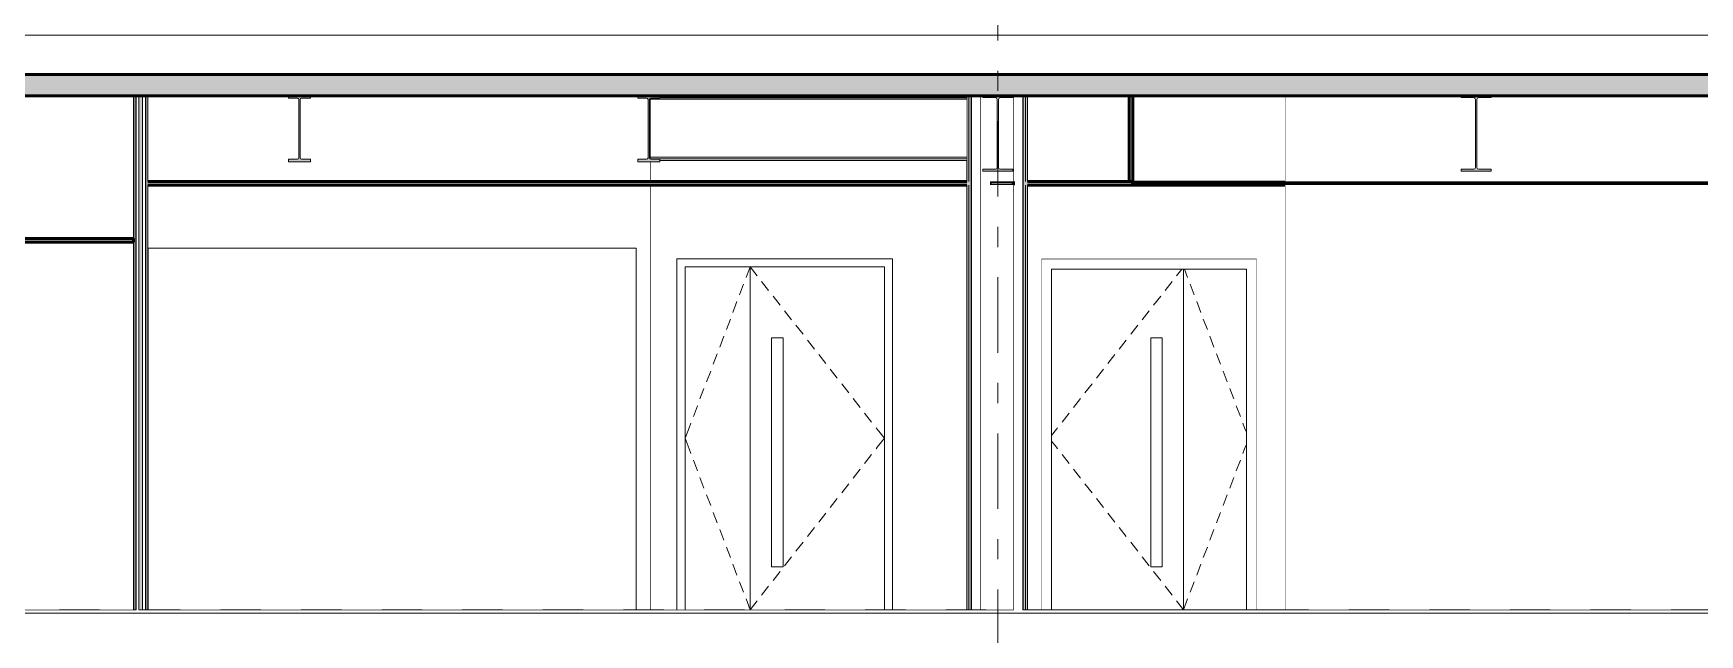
# Model space of a CAD drawing. Header units: millimetres. Extents: x -46169 to 228156, y -86316 to 18123.
# Drawn here: x 117908 to 129579, y -73186 to -68973 of the extents above; entities that cross this region are included whole.
import ezdxf
from ezdxf.enums import TextEntityAlignment as Align

# ---------------------------------------------------------------- set-up
doc = ezdxf.new("R2010")
doc.units = ezdxf.units.MM
doc.header["$MEASUREMENT"] = 0
for name, pattern in [('Dashed', [2822.222233, 1411.111116, -1411.111116]), ('Double Dashed', [1093.611073, 529.166651, -211.666656, 141.111112, -211.666656]), ('Wipeout_Contour', [1000, 0, -1000])]:
    doc.linetypes.add(name, pattern=pattern)
for name, color, linetype, lineweight, true_color in [('0_Pen_No__105', 7, 'Continuous', 15, 0xa6a6a6), ('A-230-M_FLOOR.IFC Import_Pen_No__109', 7, 'Continuous', 15, 0xa6a6a6), ('A-230-M_FLOOR.IFC Import_Pen_No__29', 7, 'Continuous', 50, 0x2a2a2a), ('A-25-M_Wall_Int_Pen_No__107', 7, 'Continuous', 15, 0xa6a6a6), ('New_A-15-MG_Structural_Grid_Phase_2_Pen_No__222', 7, 'Continuous', 13, 0x65af33), ('New_A-20-M_Ceiling_Pen_No__107', 7, 'Continuous', 15, 0xa6a6a6), ('New_A-20-M_Ceiling_Pen_No__29', 7, 'Continuous', 50, 0x2a2a2a), ('New_A-25-M_Wall_Int_Pen_No__107', 7, 'Continuous', 15, 0xa6a6a6), ('New_A-25-M_Wall_Int_Pen_No__27', 7, 'Continuous', 50, 0x2a2a2a), ('New_ArchiCAD Doors_Pen_No__63', 7, 'Continuous', 20, 0x606060)]:
    doc.layers.add(name, color=color, linetype=linetype, lineweight=lineweight, true_color=true_color)
for name, color, linetype in [('A-230-M_FLOOR.IFC Import', 7, 'Continuous'), ('A-25-M_Wall_Int', 7, 'Continuous'), ('New_A-15-MG_Structural_Grid_Phase_2', 7, 'Continuous'), ('New_A-20-M_Ceiling', 7, 'Continuous'), ('New_A-20-M_Floor_Slab', 7, 'Continuous'), ('New_A-25-M_Wall_Int', 7, 'Continuous'), ('New_ArchiCAD Doors', 7, 'Continuous'), ('S-280-M_COLUMN.IFC Import', 7, 'Continuous'), ('S-280-M_STRUCT_FRAME.IFC Import', 7, 'Continuous')]:
    doc.layers.add(name, color=color, linetype=linetype)
for name, color, linetype, lineweight in [('A-25-M_Wall_Int_Pen_No__1', 7, 'Continuous', 13), ('New_A-20-M_Ceiling_Pen_No__89', 8, 'Continuous', 20), ('New_A-20-M_Floor_Slab_Pen_No__4', 7, 'Continuous', 20), ('New_A-25-M_Wall_Int_Pen_No__1', 7, 'Continuous', 13), ('New_A-25-M_Wall_Int_Pen_No__87', 8, 'Continuous', 20), ('New_ArchiCAD Doors_Pen_No__87', 8, 'Continuous', 20), ('S-280-M_STRUCT_FRAME.IFC Import_Pen_No__1', 7, 'Continuous', 13), ('S-280-M_STRUCT_FRAME.IFC Import_Pen_No__160', 5, 'Continuous', 200), ('S-280-M_STRUCT_FRAME.IFC Import_Pen_No__90', 8, 'Continuous', 20)]:
    doc.layers.add(name, color=color, linetype=linetype, lineweight=lineweight)
doc.styles.add('GENERATED_STYLE_1', font='')
doc.styles.get('GENERATED_STYLE_1').set_extended_font_data('Swis721 BT')
pattern_1 = [(0, (104446.8, -81110.96), (0, 779.423), [48.75, -401.25]), (0, (104671.8, -80721.25), (0, 779.423), [48.75, -401.25]), (60, (104446.8, -81110.96), (-675, 389.711), [48.75, -401.25]), (60, (104896.8, -81110.96), (-675, 389.711), [48.75, -401.25]), (120, (104495.5, -81110.96), (675, 389.711), [48.75, -401.25]), (120, (104945.5, -81110.96), (675, 389.711), [48.75, -401.25]), (0, (104446.78, -81035.96), (0, 150), [0, -150, 0, -225]), (45, (104521.78, -81035.96), (-106.066, 106.066), [0, -112.5, 0, -187.5])]

# ---------------------------------------------------------------- blocks, each defined once
blk = doc.blocks.new('Section Elem_8_1', base_point=(104447, -81111))
at = {"color": 254, "linetype": 'Wipeout_Contour', "lineweight": 0, "ltscale": 576677.44201}
blk.add_wipeout([(125040, -73011), (125040, -70626), (124967, -70626), (124967, -73011)], dxfattribs=at).dxf.layer = 'New_ArchiCAD Doors'
at = {"color": 254, "linetype": 'Wipeout_Contour', "lineweight": 0, "ltscale": 581668.430512}
blk.add_wipeout([(126477, -70626), (126404, -70626), (126404, -73011), (126477, -73011)], dxfattribs=at).dxf.layer = 'New_ArchiCAD Doors'
at = {"color": 254, "linetype": 'Wipeout_Contour', "lineweight": 0, "ltscale": 579921.68202}
blk.add_wipeout([(125964, -72711), (125964, -71106), (125814, -71106), (125814, -72711)], dxfattribs=at).dxf.layer = 'New_ArchiCAD Doors'
at = {"color": 254, "linetype": 'Wipeout_Contour', "lineweight": 0, "ltscale": 865139.497477}
blk.add_wipeout([(124967, -70553), (124967, -70626), (125040, -70626), (126404, -70626), (126477, -70626), (126477, -70553)], dxfattribs=at).dxf.layer = 'New_ArchiCAD Doors'
at = {"color": 254, "linetype": 'Wipeout_Contour', "lineweight": 0, "ltscale": 578179.342223}
blk.add_wipeout([(125734, -71106), (125040, -71106), (125040, -72711), (125734, -72711)], dxfattribs=at).dxf.layer = 'New_ArchiCAD Doors'
at = {"layer": 'New_ArchiCAD Doors_Pen_No__63', "linetype": 'Continuous'}
for p, q in [((126477, -70553), (124967, -70553)), ((124967, -70553), (124967, -70626)), ((126477, -70626), (126477, -70553)), ((124967, -70626), (124967, -73011)), ((126477, -73011), (126477, -70626)), ((125483, -71224), (125434, -71287)), ((125403, -71326), (125354, -71389)), ((125243, -71531), (125193, -71594)), ((125323, -71429), (125273, -71492)), ((125162, -71634), (125113, -71697)), ((125073, -71747), (125040, -71790)), ((125082, -71736), (125073, -71747)), ((125073, -71873), (125040, -71831)), ((125082, -71885), (125073, -71873)), ((125162, -71987), (125113, -71924)), ((125243, -72090), (125193, -72027)), ((125323, -72192), (125273, -72129)), ((125403, -72294), (125354, -72231)), ((125483, -72397), (125434, -72334)), ((125563, -72499), (125514, -72436)), ((125643, -72602), (125594, -72539))]:
    blk.add_line(p, q, dxfattribs=at)
at = {"color": 254, "linetype": 'Wipeout_Contour', "lineweight": 0, "ltscale": 865475.395384}
blk.add_wipeout([(125040, -70626), (125040, -71106), (125734, -71106), (125814, -71106), (125964, -71106), (125964, -70626)], dxfattribs=at).dxf.layer = 'New_ArchiCAD Doors'
at = {"color": 254, "linetype": 'Wipeout_Contour', "lineweight": 0, "ltscale": 871032.550071}
blk.add_wipeout([(125734, -72711), (125040, -72711), (125040, -73011), (125964, -73011), (125964, -72711), (125814, -72711)], dxfattribs=at).dxf.layer = 'New_ArchiCAD Doors'
at = {"layer": 'New_ArchiCAD Doors_Pen_No__63', "linetype": 'Continuous'}
for p, q in [((125040, -73011), (125040, -70626)), ((125884, -70712), (125834, -70775)), ((125804, -70815), (125754, -70878)), ((125723, -70917), (125674, -70980)), ((125643, -71019), (125594, -71082)), ((125563, -71122), (125514, -71185)), ((125884, -72909), (125834, -72846))]:
    blk.add_line(p, q, dxfattribs=at)
at = {"color": 254, "linetype": 'Wipeout_Contour', "lineweight": 0, "ltscale": 580776.688205}
blk.add_wipeout([(125964, -70626), (125964, -73011), (126404, -73011), (126404, -70626)], dxfattribs=at).dxf.layer = 'New_ArchiCAD Doors'
at = {"color": 254, "linetype": 'Wipeout_Contour', "lineweight": 0, "ltscale": 579522.284526}
blk.add_wipeout([(125734, -72711), (125814, -72711), (125814, -71106), (125734, -71106)], dxfattribs=at).dxf.layer = 'New_ArchiCAD Doors'
at = {"layer": 'New_ArchiCAD Doors_Pen_No__63', "linetype": 'Continuous'}
for p, q in [((125040, -70626), (126404, -70626)), ((125951, -70626), (125915, -70673)), ((125964, -73011), (125964, -70626)), ((125970, -70626), (125992, -70685)), ((126404, -70626), (126404, -73011)), ((126010, -70731), (126038, -70806)), ((126056, -70853), (126085, -70928)), ((126102, -70975), (126131, -71049)), ((125734, -72711), (125734, -71106)), ((125734, -71106), (125814, -71106)), ((125814, -71106), (125814, -72711)), ((126149, -71096), (126177, -71171)), ((126195, -71218), (126223, -71292)), ((126241, -71339), (126269, -71414)), ((126287, -71461), (126315, -71535)), ((126333, -71582), (126362, -71657)), ((126379, -71704), (126391, -71736)), ((126391, -71736), (126404, -71768)), ((126379, -71917), (126391, -71885)), ((126391, -71885), (126404, -71853)), ((126333, -72039), (126362, -71964)), ((126287, -72160), (126315, -72085)), ((126241, -72282), (126269, -72207)), ((126195, -72403), (126223, -72329)), ((126149, -72525), (126177, -72450)), ((126102, -72646), (126131, -72572)), ((125723, -72704), (125674, -72641)), ((126056, -72768), (126085, -72693)), ((125814, -72711), (125734, -72711)), ((125804, -72806), (125754, -72743)), ((126010, -72889), (126038, -72815)), ((125964, -73011), (125992, -72936)), ((125964, -73011), (125915, -72948))]:
    blk.add_line(p, q, dxfattribs=at)
blk = doc.blocks.new('Section Elem_9_1', base_point=(104447, -81111))
at = {"color": 254, "linetype": 'Wipeout_Contour', "lineweight": 0, "ltscale": 573293.636453}
blk.add_wipeout([(124871, -69411), (124871, -70011), (125584, -70011), (125584, -69411)], dxfattribs=at).dxf.layer = 'New_A-25-M_Wall_Int'
at = {"color": 254, "linetype": 'Wipeout_Contour', "lineweight": 0, "ltscale": 1157880.488901145}
blk.add_wipeout([(124871, -73011), (124967, -73011), (124967, -70553), (126477, -70553), (126477, -73011), (126677, -73011), (126677, -70036), (124871, -70036)], dxfattribs=at).dxf.layer = 'New_A-25-M_Wall_Int'
at = {"color": 254, "linetype": 'Wipeout_Contour', "lineweight": 0, "ltscale": 576496.575085}
blk.add_wipeout([(125609, -70011), (126677, -70011), (126677, -69411), (125609, -69411)], dxfattribs=at).dxf.layer = 'New_A-25-M_Wall_Int'
at = {"layer": 'New_A-25-M_Wall_Int_Pen_No__87', "linetype": 'Continuous'}
for p, q in [((126677, -70011), (126677, -69411)), ((126677, -73011), (126677, -70036))]:
    blk.add_line(p, q, dxfattribs=at)
blk = doc.blocks.new('Section Elem_12_1', base_point=(104447, -81111))
at = {"color": 254, "linetype": 'Wipeout_Contour', "lineweight": 0, "ltscale": 605158.732194}
blk.add_wipeout([(138339, -73036), (138339, -73011), (126600, -73011), (126600, -73036)], dxfattribs=at).dxf.layer = 'New_A-20-M_Floor_Slab'
at = {"color": 254, "linetype": 'Wipeout_Contour', "lineweight": 0, "ltscale": 605449.089}
blk.add_wipeout([(126600, -73311), (138339, -73311), (138339, -73036), (126600, -73036)], dxfattribs=at).dxf.layer = 'New_A-20-M_Floor_Slab'
at = {"color": 254, "linetype": 'Wipeout_Contour', "lineweight": 0, "ltscale": 555747.73873}
blk.add_wipeout([(109630, -73011), (109630, -73036), (126600, -73036), (126600, -73011)], dxfattribs=at).dxf.layer = 'New_A-20-M_Floor_Slab'
at = {"color": 254, "linetype": 'Wipeout_Contour', "lineweight": 0, "ltscale": 556064.372429}
blk.add_wipeout([(109630, -73036), (109630, -73311), (126600, -73311), (126600, -73036)], dxfattribs=at).dxf.layer = 'New_A-20-M_Floor_Slab'
at = {"layer": 'New_A-20-M_Floor_Slab_Pen_No__4', "linetype": 'Continuous'}
for p, q in [((118611, -73011), (109630, -73011)), ((118673, -73011), (118648, -73011)), ((124446, -73011), (118711, -73011)), ((124546, -73011), (124543, -73011)), ((124771, -73011), (124546, -73011)), ((124774, -73011), (124771, -73011))]:
    blk.add_line(p, q, dxfattribs=at)
at = {"layer": 'New_A-20-M_Floor_Slab_Pen_No__4', "linetype": 'Continuous', "flags": 128}
for points in [[(148461, -73036), (138339, -73036), (126600, -73036), (109630, -73036)], [(118629, -73011), (118626, -73011), (118611, -73011)], [(118711, -73011), (118696, -73011), (118693, -73011)], [(124479, -73011), (124476, -73011), (124461, -73011), (124446, -73011)], [(124871, -73011), (124856, -73011), (124841, -73011), (124838, -73011)], [(148461, -73011), (138339, -73011), (126600, -73011), (124871, -73011)]]:
    blk.add_lwpolyline(points, dxfattribs=at)
blk = doc.blocks.new('Section Elem_29_1', base_point=(104447, -81111))
at = {"color": 254, "linetype": 'Wipeout_Contour', "lineweight": 0, "ltscale": 1121166.716799861}
blk.add_wipeout([(122231, -70036), (118711, -70036), (118711, -73011), (118712, -73011), (118712, -70478), (122129, -70478), (122129, -73011), (122231, -73011)], dxfattribs=at).dxf.layer = 'New_A-25-M_Wall_Int'
at = {"color": 254, "linetype": 'Wipeout_Contour', "lineweight": 0, "ltscale": 5015563.207405056}
blk.add_wipeout([(118711, -69411), (118711, -70011), (122231, -70011), (122231, -69873), (122141, -69873), (122141, -69856), (122203, -69856), (122210, -69853), (122213, -69846), (122213, -69691), (122213, -69491), (122213, -69438), (122210, -69431), (122203, -69428), (122141, -69428), (122141, -69411), (119849, -69411), (119849, -69428), (119787, -69428), (119780, -69431), (119777, -69438), (119777, -69846), (119780, -69853), (119787, -69856), (119849, -69856), (119849, -69873), (119695, -69873), (119695, -69856), (119757, -69856), (119764, -69853), (119767, -69846), (119767, -69438), (119764, -69431), (119757, -69428), (119695, -69428), (119695, -69411)], dxfattribs=at).dxf.layer = 'New_A-25-M_Wall_Int'
at = {"layer": 'New_A-25-M_Wall_Int_Pen_No__87', "linetype": 'Continuous'}
blk.add_line((122231, -70036), (122231, -73011), dxfattribs=at)
at = {"color": 254, "linetype": 'Wipeout_Contour', "lineweight": 0, "ltscale": 844047.903553}
blk.add_wipeout([(122223, -69438), (122223, -69846), (122226, -69853), (122231, -69855), (122231, -69429), (122226, -69431)], dxfattribs=at).dxf.layer = 'New_A-25-M_Wall_Int'
at = {"layer": 'New_A-25-M_Wall_Int_Pen_No__87', "linetype": 'Continuous'}
for p, q in [((122231, -69429), (122231, -69855)), ((122231, -69873), (122231, -70011))]:
    blk.add_line(p, q, dxfattribs=at)
blk = doc.blocks.new('Section Elem_30_1', base_point=(104447, -81111))
at = {"color": 254, "linetype": 'Wipeout_Contour', "lineweight": 0, "ltscale": 1140595.754805724}
blk.add_wipeout([(124446, -70036), (122231, -70036), (122231, -73011), (122416, -73011), (122416, -70553), (123926, -70553), (123926, -73011), (124446, -73011)], dxfattribs=at).dxf.layer = 'New_A-25-M_Wall_Int'
at = {"color": 254, "linetype": 'Wipeout_Contour', "lineweight": 0, "ltscale": 560718.802614}
blk.add_wipeout([(118712, -70478), (118712, -73011), (122129, -73011), (122129, -70478)], dxfattribs=at).dxf.layer = 'New_A-25-M_Wall_Int'
at = {"color": 254, "linetype": 'Wipeout_Contour', "lineweight": 0, "ltscale": 848852.142003}
blk.add_wipeout([(122231, -70011), (124446, -70011), (124446, -69864), (122295, -69864), (122295, -69873), (122231, -69873)], dxfattribs=at).dxf.layer = 'New_A-25-M_Wall_Int'
blk = doc.blocks.new('Section Elem_45_1', base_point=(104447, -81111))
at = {"color": 254, "linetype": 'Wipeout_Contour', "lineweight": 0, "ltscale": 567824.059552}
blk.add_wipeout([(122473, -70626), (122416, -70626), (122416, -73011), (122473, -73011)], dxfattribs=at).dxf.layer = 'New_ArchiCAD Doors'
at = {"color": 254, "linetype": 'Wipeout_Contour', "lineweight": 0, "ltscale": 572844.83485}
blk.add_wipeout([(123869, -73011), (123926, -73011), (123926, -70626), (123869, -70626)], dxfattribs=at).dxf.layer = 'New_ArchiCAD Doors'
at = {"color": 254, "linetype": 'Wipeout_Contour', "lineweight": 0, "ltscale": 569929.070122}
blk.add_wipeout([(122929, -72711), (123079, -72711), (123079, -71106), (122929, -71106)], dxfattribs=at).dxf.layer = 'New_ArchiCAD Doors'
at = {"color": 254, "linetype": 'Wipeout_Contour', "lineweight": 0, "ltscale": 1135775.812874262}
blk.add_wipeout([(122473, -70610), (123869, -70610), (123869, -70626), (123926, -70626), (123926, -70553), (122416, -70553), (122416, -70626), (122473, -70626)], dxfattribs=at).dxf.layer = 'New_ArchiCAD Doors'
at = {"color": 254, "linetype": 'Wipeout_Contour', "lineweight": 0, "ltscale": 571691.552386}
blk.add_wipeout([(123869, -72711), (123869, -71106), (123159, -71106), (123159, -72711)], dxfattribs=at).dxf.layer = 'New_ArchiCAD Doors'
at = {"layer": 'New_ArchiCAD Doors_Pen_No__63', "linetype": 'Continuous'}
for p, q in [((123409, -71224), (123459, -71287)), ((123490, -71326), (123539, -71389)), ((123570, -71429), (123619, -71492)), ((123650, -71531), (123699, -71594)), ((123730, -71634), (123779, -71697)), ((123810, -71736), (123819, -71747)), ((123819, -71747), (123869, -71810)), ((123810, -71885), (123819, -71873)), ((123819, -71873), (123869, -71810)), ((123730, -71987), (123779, -71924)), ((123650, -72090), (123699, -72027)), ((123490, -72294), (123539, -72231)), ((123570, -72192), (123619, -72129)), ((123409, -72397), (123459, -72334)), ((123329, -72499), (123379, -72436)), ((123249, -72602), (123299, -72539))]:
    blk.add_line(p, q, dxfattribs=at)
at = {"color": 254, "linetype": 'Wipeout_Contour', "lineweight": 0, "ltscale": 853538.912188}
blk.add_wipeout([(123869, -70610), (122929, -70610), (122929, -71106), (123079, -71106), (123159, -71106), (123869, -71106)], dxfattribs=at).dxf.layer = 'New_ArchiCAD Doors'
at = {"color": 254, "linetype": 'Wipeout_Contour', "lineweight": 0, "ltscale": 859188.203969}
blk.add_wipeout([(123869, -73011), (123869, -72711), (123159, -72711), (123079, -72711), (122929, -72711), (122929, -73011)], dxfattribs=at).dxf.layer = 'New_ArchiCAD Doors'
at = {"layer": 'New_ArchiCAD Doors_Pen_No__63', "linetype": 'Continuous'}
for p, q in [((123926, -70626), (123926, -70553)), ((123009, -70712), (123058, -70775)), ((123869, -70610), (123869, -71106)), ((123926, -73011), (123926, -70626)), ((123089, -70815), (123138, -70878)), ((123169, -70917), (123218, -70980)), ((123249, -71019), (123299, -71082)), ((123079, -71106), (123079, -72711)), ((123159, -71106), (123079, -71106)), ((123159, -72711), (123159, -71106)), ((123329, -71122), (123379, -71185)), ((123869, -71106), (123869, -72711)), ((123169, -72704), (123218, -72641)), ((123079, -72711), (123159, -72711)), ((123089, -72806), (123138, -72743)), ((123869, -72711), (123869, -73011)), ((123009, -72909), (123058, -72846))]:
    blk.add_line(p, q, dxfattribs=at)
at = {"color": 254, "linetype": 'Wipeout_Contour', "lineweight": 0, "ltscale": 568693.511107}
blk.add_wipeout([(122473, -73011), (122929, -73011), (122929, -70610), (122473, -70610)], dxfattribs=at).dxf.layer = 'New_ArchiCAD Doors'
at = {"layer": 'New_ArchiCAD Doors_Pen_No__63', "linetype": 'Continuous'}
for p, q in [((122416, -70553), (122416, -70626)), ((123926, -70553), (122416, -70553)), ((122416, -70626), (122416, -73011)), ((122929, -70610), (122473, -70610)), ((122473, -70610), (122473, -73011)), ((122929, -70610), (122900, -70685)), ((122929, -73011), (122929, -70610)), ((122929, -70610), (122978, -70673)), ((122929, -70610), (123869, -70610)), ((122882, -70731), (122854, -70806)), ((122836, -70853), (122808, -70928)), ((122790, -70975), (122762, -71049)), ((122744, -71096), (122716, -71171)), ((122698, -71218), (122669, -71292)), ((122652, -71339), (122623, -71414)), ((122605, -71461), (122577, -71535)), ((122559, -71582), (122531, -71657)), ((122501, -71736), (122473, -71810)), ((122513, -71704), (122501, -71736)), ((122501, -71885), (122473, -71810)), ((122513, -71917), (122501, -71885)), ((122559, -72039), (122531, -71964)), ((122605, -72160), (122577, -72085)), ((122652, -72282), (122623, -72207)), ((122698, -72403), (122669, -72329)), ((122744, -72525), (122716, -72450)), ((122790, -72646), (122762, -72572)), ((122836, -72768), (122808, -72693)), ((122882, -72889), (122854, -72815)), ((122929, -73011), (122900, -72936)), ((122929, -73011), (122978, -72948))]:
    blk.add_line(p, q, dxfattribs=at)
blk = doc.blocks.new('Section Elem_53_1', base_point=(104447, -81111))
at = {"color": 254, "linetype": 'Wipeout_Contour', "lineweight": 0, "ltscale": 597498.773661}
blk.add_wipeout([(138339, -68986), (138339, -68961), (126600, -68961), (126600, -68986)], dxfattribs=at).dxf.layer = 'New_A-20-M_Floor_Slab'
at = {"color": 254, "linetype": 'Wipeout_Contour', "lineweight": 0, "ltscale": 597776.59396}
blk.add_wipeout([(126600, -69261), (138339, -69261), (138339, -68986), (126600, -68986)], dxfattribs=at).dxf.layer = 'New_A-20-M_Floor_Slab'
at = {"color": 254, "linetype": 'Wipeout_Contour', "lineweight": 0, "ltscale": 547309.166402}
blk.add_wipeout([(109586, -68961), (109586, -68986), (126600, -68986), (126600, -68961)], dxfattribs=at).dxf.layer = 'New_A-20-M_Floor_Slab'
at = {"color": 254, "linetype": 'Wipeout_Contour', "lineweight": 0, "ltscale": 547612.943847}
blk.add_wipeout([(109586, -68986), (109586, -69261), (126600, -69261), (126600, -68986)], dxfattribs=at).dxf.layer = 'New_A-20-M_Floor_Slab'
at = {"layer": 'New_A-20-M_Floor_Slab_Pen_No__4', "linetype": 'Continuous', "flags": 128}
blk.add_lwpolyline([(148848, -68986), (138339, -68986), (126600, -68986), (109586, -68986)], dxfattribs=at)
blk = doc.blocks.new('Section Elem_56_1', base_point=(104447, -81111))
at = {"layer": 'New_ArchiCAD Doors_Pen_No__87', "linetype": 'Continuous'}
for p, q in [((122129, -70478), (118712, -70478)), ((118712, -70478), (118712, -73011)), ((122129, -73011), (122129, -70478))]:
    blk.add_line(p, q, dxfattribs=at)
blk = doc.blocks.new('Section Elem_74_1', base_point=(104447, -81111))
at = {"color": 254, "linetype": 'Wipeout_Contour', "lineweight": 0, "ltscale": 6761373.424579545}
blk.add_wipeout([(114347, -70411), (118610, -70411), (118610, -69411), (117412, -69411), (117412, -69424), (117340, -69424), (117333, -69427), (117330, -69434), (117330, -69746), (117333, -69753), (117340, -69756), (117412, -69756), (117412, -69769), (117240, -69769), (117240, -69756), (117312, -69756), (117319, -69753), (117322, -69746), (117322, -69434), (117319, -69427), (117312, -69424), (117240, -69424), (117240, -69411), (114857, -69411), (114857, -69424), (114785, -69424), (114778, -69427), (114775, -69434), (114775, -69491), (114775, -69691), (114775, -69746), (114778, -69753), (114785, -69756), (114857, -69756), (114857, -69769), (114685, -69769), (114685, -69756), (114756, -69756), (114764, -69753), (114767, -69746), (114767, -69691), (114767, -69691), (114767, -69491), (114767, -69491), (114767, -69434), (114764, -69427), (114756, -69424), (114685, -69424), (114685, -69411), (114347, -69411)], dxfattribs=at).dxf.layer = 'New_A-25-M_Wall_Int'
at = {"color": 254, "linetype": 'Wipeout_Contour', "lineweight": 0, "ltscale": 547052.90376}
blk.add_wipeout([(114262, -73011), (118610, -73011), (118610, -70436), (114262, -70436)], dxfattribs=at).dxf.layer = 'New_A-25-M_Wall_Int'
at = {"layer": 'New_A-25-M_Wall_Int_Pen_No__87', "linetype": 'Continuous'}
blk.add_line((114262, -70436), (114262, -73011), dxfattribs=at)
blk = doc.blocks.new('Section Elem_87_1', base_point=(104447, -81111))
at = {"layer": 'New_A-25-M_Wall_Int_Pen_No__107', "linetype": 'Continuous', "lineweight": 0, "true_color": 0x535353}
blk.add_hatch(color=251, dxfattribs=at).paths.add_polyline_path([(124841, -69411), (124838, -69411), (124838, -73011), (124841, -73011)])
at = {"layer": 'New_A-25-M_Wall_Int_Pen_No__107', "linetype": 'Continuous'}
for points in [[(124856, -70036), (124856, -70011), (124856, -69411), (124841, -69411), (124841, -73011), (124856, -73011)], [(124856, -70011), (124871, -70011), (124871, -69411), (124856, -69411)], [(124856, -70036), (124856, -73011), (124871, -73011), (124871, -70036)]]:
    blk.add_hatch(color=256, dxfattribs=at).paths.add_polyline_path(points)
at = {"color": 254, "linetype": 'Wipeout_Contour', "lineweight": 0, "ltscale": 574803.569305}
blk.add_wipeout([(124838, -69411), (124774, -69411), (124774, -73011), (124838, -73011)], dxfattribs=at).dxf.layer = 'New_A-25-M_Wall_Int'
at = {"layer": 'New_A-25-M_Wall_Int_Pen_No__107', "linetype": 'Continuous', "lineweight": 0, "true_color": 0x535353}
blk.add_hatch(color=251, dxfattribs=at).paths.add_polyline_path([(124774, -69411), (124771, -69411), (124771, -73011), (124774, -73011)])
at = {"layer": 'New_A-25-M_Wall_Int_Pen_No__1', "linetype": 'Continuous'}
for p, q in [((124771, -69411), (124771, -70011)), ((124774, -69411), (124774, -73011)), ((124838, -69411), (124838, -73011)), ((124841, -69411), (124841, -73011)), ((124856, -69411), (124856, -70011)), ((124871, -69411), (124871, -70011)), ((124771, -70036), (124771, -73011)), ((124856, -70036), (124856, -73011)), ((124871, -70036), (124871, -73011))]:
    blk.add_line(p, q, dxfattribs=at)
blk = doc.blocks.new('Section Elem_98_1', base_point=(104447, -81111))
at = {"layer": 'New_A-20-M_Ceiling_Pen_No__107', "linetype": 'Continuous'}
blk.add_hatch(color=256, dxfattribs=at).paths.add_polyline_path([(124771, -70011), (124609, -70011), (124609, -70036), (124771, -70036)])
at = {"layer": 'New_A-20-M_Ceiling_Pen_No__29', "linetype": 'Continuous'}
for p, q in [((124609, -70011), (124609, -70036)), ((124771, -70011), (124609, -70011)), ((124771, -70011), (124771, -70036)), ((124771, -70036), (124609, -70036))]:
    blk.add_line(p, q, dxfattribs=at)
at = {"color": 254, "linetype": 'Wipeout_Contour', "lineweight": 0, "ltscale": 1027590.374247188}
blk.add_wipeout([(136989, -70011), (125606, -70011), (125606, -70036), (125609, -70036), (125609, -70016), (126600, -70016), (136989, -70016)], dxfattribs=at).dxf.layer = 'New_A-20-M_Ceiling'
at = {"layer": 'New_A-20-M_Ceiling_Pen_No__107', "linetype": 'Continuous'}
blk.add_hatch(color=256, dxfattribs=at).paths.add_polyline_path([(124856, -70011), (124856, -70036), (125606, -70036), (125606, -70011)])
at = {"layer": 'New_A-20-M_Ceiling_Pen_No__29', "linetype": 'Continuous'}
for p, q in [((125584, -70011), (124871, -70011)), ((125606, -70011), (125584, -70011)), ((125606, -70011), (125606, -70036)), ((125606, -70036), (124871, -70036))]:
    blk.add_line(p, q, dxfattribs=at)
at = {"layer": 'New_A-20-M_Ceiling_Pen_No__89', "linetype": 'Continuous'}
for p, q in [((125609, -70011), (136989, -70011)), ((125606, -70036), (125609, -70036))]:
    blk.add_line(p, q, dxfattribs=at)
blk = doc.blocks.new('Section Elem_101_1', base_point=(104447, -81111))
at = {"layer": 'New_A-25-M_Wall_Int_Pen_No__107', "linetype": 'Continuous', "lineweight": 0, "true_color": 0x535353}
blk.add_hatch(color=251, dxfattribs=at).paths.add_polyline_path([(125609, -70011), (125609, -69411), (125584, -69411), (125584, -70011)])
at = {"layer": 'New_A-25-M_Wall_Int_Pen_No__27', "linetype": 'Continuous'}
for p, q in [((125584, -69411), (125584, -70011)), ((125609, -69411), (125609, -70011)), ((125609, -70011), (125606, -70011))]:
    blk.add_line(p, q, dxfattribs=at)
blk = doc.blocks.new('Section Elem_120_1', base_point=(104447, -81111))
at = {"layer": 'New_A-20-M_Ceiling_Pen_No__107', "linetype": 'Continuous'}
blk.add_hatch(color=256, dxfattribs=at).paths.add_polyline_path([(118710, -70011), (118710, -70036), (124461, -70036), (124461, -70011)])
at = {"layer": 'New_A-20-M_Ceiling_Pen_No__29', "linetype": 'Continuous'}
for p, q in [((124446, -70011), (118711, -70011)), ((124446, -70036), (118711, -70036))]:
    blk.add_line(p, q, dxfattribs=at)
blk = doc.blocks.new('Section Elem_127_1', base_point=(104447, -81111))
at = {"layer": 'New_A-20-M_Ceiling_Pen_No__107', "linetype": 'Continuous'}
blk.add_hatch(color=256, dxfattribs=at).paths.add_polyline_path([(110503, -70411), (110503, -70436), (118610, -70436), (118610, -70411)])
at = {"layer": 'New_A-20-M_Ceiling_Pen_No__29', "linetype": 'Continuous'}
for p, q in [((110503, -70411), (110503, -70436)), ((110528, -70411), (110503, -70411)), ((118610, -70436), (110503, -70436)), ((118610, -70411), (110528, -70411)), ((118610, -70411), (118610, -70436))]:
    blk.add_line(p, q, dxfattribs=at)
blk = doc.blocks.new('Section Elem_167_1', base_point=(104447, -81111))
at = {"layer": 'New_A-20-M_Ceiling_Pen_No__107', "linetype": 'Continuous'}
for points in [[(125609, -70016), (125609, -70036), (126600, -70036), (126600, -70016)], [(126600, -70036), (136989, -70036), (136989, -70016), (126600, -70016)]]:
    blk.add_hatch(color=256, dxfattribs=at).paths.add_polyline_path(points)
at = {"layer": 'New_A-20-M_Ceiling_Pen_No__29', "linetype": 'Continuous'}
blk.add_line((125609, -70016), (125609, -70036), dxfattribs=at)
at = {"layer": 'New_A-20-M_Ceiling_Pen_No__29', "linetype": 'Continuous', "flags": 128}
for points in [[(136989, -70016), (126600, -70016), (125609, -70016)], [(136989, -70036), (126600, -70036), (125609, -70036)]]:
    blk.add_lwpolyline(points, dxfattribs=at)
blk = doc.blocks.new('*X231', base_point=(104447, -81111))
at = {"layer": 'New_A-25-M_Wall_Int_Pen_No__107', "linetype": 'Continuous'}
blk.add_hatch(color=256, dxfattribs=at).paths.add_polyline_path([(118648, -73011), (118673, -73011), (118673, -69411), (118648, -69411)])
blk = doc.blocks.new('Section Elem_190_1', base_point=(104447, -81111))
at = {"layer": 'New_A-25-M_Wall_Int_Pen_No__107', "linetype": 'Continuous', "lineweight": 0, "true_color": 0x535353}
blk.add_hatch(color=251, dxfattribs=at).paths.add_polyline_path([(118693, -73011), (118696, -73011), (118696, -69411), (118693, -69411)])
at = {"layer": 'New_A-25-M_Wall_Int_Pen_No__107', "linetype": 'Continuous'}
blk.add_hatch(color=256, dxfattribs=at).paths.add_polyline_path([(118696, -73011), (118711, -73011), (118711, -70036), (118710, -70036), (118710, -70011), (118711, -70011), (118711, -69411), (118696, -69411)])
at = {"color": 254, "linetype": 'Wipeout_Contour', "lineweight": 0, "ltscale": 553417.580542}
blk.add_wipeout([(118611, -69411), (118610, -69411), (118610, -73011), (118611, -73011)], dxfattribs=at).dxf.layer = 'New_A-25-M_Wall_Int'
at = {"color": 254, "linetype": 'Wipeout_Contour', "lineweight": 0, "ltscale": 553666.183044}
blk.add_wipeout([(118673, -73011), (118693, -73011), (118693, -69411), (118673, -69411)], dxfattribs=at).dxf.layer = 'New_A-25-M_Wall_Int'
at = {"color": 254, "linetype": 'Wipeout_Contour', "lineweight": 0, "ltscale": 553589.012445}
blk.add_wipeout([(118648, -73011), (118673, -73011), (118673, -69411), (118648, -69411)], dxfattribs=at).dxf.layer = 'New_A-25-M_Wall_Int'
at = {"layer": 'New_A-25-M_Wall_Int_Pen_No__1', "linetype": 'Continuous'}
for p, q in [((118711, -69411), (118711, -70011)), ((118711, -70036), (118711, -73011))]:
    blk.add_line(p, q, dxfattribs=at)
at = {"layer": 'New_A-25-M_Wall_Int'}
blk.add_blockref('*X231', (104447, -81111), dxfattribs=at)
at = {"color": 254, "linetype": 'Wipeout_Contour', "lineweight": 0, "ltscale": 553513.559997}
blk.add_wipeout([(118629, -73011), (118648, -73011), (118648, -69411), (118629, -69411)], dxfattribs=at).dxf.layer = 'New_A-25-M_Wall_Int'
at = {"layer": 'New_A-25-M_Wall_Int_Pen_No__107', "linetype": 'Continuous'}
blk.add_hatch(color=256, dxfattribs=at).paths.add_polyline_path([(118611, -69411), (118611, -73011), (118626, -73011), (118626, -69411)])
at = {"layer": 'New_A-25-M_Wall_Int_Pen_No__107', "linetype": 'Continuous', "lineweight": 0, "true_color": 0x535353}
blk.add_hatch(color=251, dxfattribs=at).paths.add_polyline_path([(118626, -73011), (118629, -73011), (118629, -69411), (118626, -69411)])
at = {"layer": 'New_A-25-M_Wall_Int_Pen_No__1', "linetype": 'Continuous'}
for p, q in [((118611, -69411), (118611, -73011)), ((118626, -69411), (118626, -73011)), ((118629, -69411), (118629, -73011)), ((118648, -69411), (118648, -73011)), ((118673, -69411), (118673, -73011)), ((118693, -69411), (118693, -73011)), ((118696, -69411), (118696, -73011))]:
    blk.add_line(p, q, dxfattribs=at)
at = {"layer": 'New_A-25-M_Wall_Int_Pen_No__87', "linetype": 'Continuous'}
for p, q in [((118610, -69411), (118610, -70411)), ((118610, -70436), (118610, -73011))]:
    blk.add_line(p, q, dxfattribs=at)
blk = doc.blocks.new('Section Elem_191_1', base_point=(104447, -81111))
at = {"color": 254, "linetype": 'Wipeout_Contour', "lineweight": 0, "ltscale": 6772499.008950474}
blk.add_wipeout([(127909, -69411), (126677, -69411), (126677, -70011), (134468, -70011), (134468, -69411), (131468, -69411), (131468, -69424), (131381, -69424), (131372, -69428), (131368, -69437), (131368, -69913), (131372, -69922), (131381, -69926), (131468, -69926), (131468, -69939), (131259, -69939), (131259, -69926), (131346, -69926), (131355, -69922), (131359, -69913), (131359, -69437), (131355, -69428), (131346, -69424), (131259, -69424), (131259, -69411), (128118, -69411), (128118, -69424), (128031, -69424), (128022, -69428), (128019, -69437), (128019, -69913), (128022, -69922), (128031, -69926), (128118, -69926), (128118, -69939), (127909, -69939), (127909, -69926), (127996, -69926), (128005, -69922), (128009, -69913), (128009, -69776), (128009, -69576), (128009, -69437), (128005, -69428), (127996, -69424), (127909, -69424)], dxfattribs=at).dxf.layer = 'A-25-M_Wall_Int'
at = {"color": 254, "linetype": 'Wipeout_Contour', "lineweight": 0, "ltscale": 595582.748822}
blk.add_wipeout([(126677, -73011), (134468, -73011), (134468, -70036), (126677, -70036)], dxfattribs=at).dxf.layer = 'A-25-M_Wall_Int'
blk = doc.blocks.new('Section Elem_206_1', base_point=(104447, -81111))
at = {"layer": 'A-25-M_Wall_Int_Pen_No__107', "linetype": 'Continuous'}
for points in [[(124461, -69411), (124446, -69411), (124446, -70011), (124461, -70011)], [(124461, -70011), (124461, -70036), (124461, -73011), (124476, -73011), (124476, -69411), (124461, -69411)], [(124446, -70036), (124446, -73011), (124461, -73011), (124461, -70036)]]:
    blk.add_hatch(color=256, dxfattribs=at).paths.add_polyline_path(points)
at = {"layer": 'A-25-M_Wall_Int_Pen_No__107', "linetype": 'Continuous', "lineweight": 0, "true_color": 0x535353}
blk.add_hatch(color=251, dxfattribs=at).paths.add_polyline_path([(124476, -73011), (124479, -73011), (124479, -69411), (124476, -69411)])
at = {"color": 254, "linetype": 'Wipeout_Contour', "lineweight": 0, "ltscale": 573781.157965}
blk.add_wipeout([(124479, -73011), (124543, -73011), (124543, -69411), (124479, -69411)], dxfattribs=at).dxf.layer = 'A-25-M_Wall_Int'
at = {"layer": 'A-25-M_Wall_Int_Pen_No__107', "linetype": 'Continuous', "lineweight": 0, "true_color": 0x535353}
blk.add_hatch(color=251, dxfattribs=at).paths.add_polyline_path([(124543, -73011), (124546, -73011), (124546, -69411), (124543, -69411)])
at = {"layer": 'A-25-M_Wall_Int_Pen_No__1', "linetype": 'Continuous'}
for p, q in [((124446, -69411), (124446, -70011)), ((124461, -69411), (124461, -70011)), ((124476, -69411), (124476, -73011)), ((124479, -69411), (124479, -73011)), ((124543, -69411), (124543, -73011)), ((124546, -69411), (124546, -73011)), ((124446, -70036), (124446, -73011)), ((124461, -70036), (124461, -73011))]:
    blk.add_line(p, q, dxfattribs=at)
blk = doc.blocks.new('Section Elem_227_1', base_point=(104447, -81111))
at = {"color": 254, "linetype": 'Wipeout_Contour', "lineweight": 0, "ltscale": 4002586.049891379}
blk.add_wipeout([(124546, -69411), (124546, -73011), (124771, -73011), (124771, -70036), (124609, -70036), (124609, -70011), (124771, -70011), (124771, -69411), (124768, -69411), (124768, -69424), (124681, -69424), (124672, -69428), (124669, -69437), (124669, -69913), (124672, -69922), (124681, -69926), (124768, -69926), (124768, -69939), (124559, -69939), (124559, -69926), (124646, -69926), (124655, -69922), (124659, -69913), (124659, -69437), (124655, -69428), (124646, -69424), (124559, -69424), (124559, -69411)], dxfattribs=at).dxf.layer = 'S-280-M_COLUMN.IFC Import'
blk = doc.blocks.new('Section Elem_415_1', base_point=(104447, -81111))
at = {"layer": 'S-280-M_STRUCT_FRAME.IFC Import_Pen_No__160', "linetype": 'Continuous', "lineweight": 0, "true_color": 0x00007f}
blk.add_hatch(color=176, dxfattribs=at).paths.add_polyline_path([(124559, -69939), (124768, -69939), (124768, -69926), (124681, -69926), (124672, -69922), (124669, -69913), (124669, -69437), (124672, -69428), (124681, -69424), (124768, -69424), (124768, -69411), (124559, -69411), (124559, -69424), (124646, -69424), (124655, -69428), (124659, -69437), (124659, -69913), (124655, -69922), (124646, -69926), (124559, -69926)])
at = {"layer": 'S-280-M_STRUCT_FRAME.IFC Import_Pen_No__1', "linetype": 'Continuous'}
for p, q in [((124559, -69411), (124559, -69424)), ((124768, -69411), (124768, -69424)), ((124559, -69926), (124559, -69939)), ((124768, -69939), (124559, -69939)), ((124768, -69926), (124768, -69939))]:
    blk.add_line(p, q, dxfattribs=at)
at = {"layer": 'S-280-M_STRUCT_FRAME.IFC Import_Pen_No__1', "linetype": 'Continuous', "flags": 128}
for points in [[(124655, -69428), (124646, -69424), (124559, -69424)], [(124655, -69428), (124659, -69437), (124659, -69913), (124655, -69922)], [(124672, -69428), (124669, -69437), (124669, -69913), (124672, -69922)], [(124768, -69424), (124681, -69424), (124672, -69428)], [(124655, -69922), (124646, -69926), (124559, -69926)], [(124672, -69922), (124681, -69926), (124768, -69926)]]:
    blk.add_lwpolyline(points, dxfattribs=at)
at = {"layer": 'S-280-M_STRUCT_FRAME.IFC Import_Pen_No__90', "linetype": 'Continuous'}
for p, q in [((124559, -69411), (124559, -69424)), ((124646, -69424), (124646, -69424)), ((124655, -69428), (124659, -69437)), ((124659, -69437), (124659, -69913)), ((124559, -69926), (124559, -69939)), ((124646, -69926), (124646, -69926)), ((124659, -69913), (124655, -69922))]:
    blk.add_line(p, q, dxfattribs=at)
blk = doc.blocks.new('Section Elem_416_1', base_point=(104447, -81111))
at = {"color": 254, "linetype": 'Wipeout_Contour', "lineweight": 0, "ltscale": 566563.940338}
blk.add_wipeout([(122231, -69434), (122231, -69841), (124446, -69841), (124446, -69434)], dxfattribs=at).dxf.layer = 'S-280-M_STRUCT_FRAME.IFC Import'
at = {"color": 254, "linetype": 'Wipeout_Contour', "lineweight": 0, "ltscale": 987988.391211}
blk.add_wipeout([(122231, -69429), (122231, -69434), (124446, -69434), (124446, -69427), (122295, -69427), (122295, -69428), (122233, -69428)], dxfattribs=at).dxf.layer = 'S-280-M_STRUCT_FRAME.IFC Import'
at = {"color": 254, "linetype": 'Wipeout_Contour', "lineweight": 0, "ltscale": 566971.858175}
blk.add_wipeout([(122231, -69849), (124446, -69849), (124446, -69841), (122231, -69841)], dxfattribs=at).dxf.layer = 'S-280-M_STRUCT_FRAME.IFC Import'
at = {"color": 254, "linetype": 'Wipeout_Contour', "lineweight": 0, "ltscale": 566242.334521}
blk.add_wipeout([(122295, -69424), (124446, -69424), (124446, -69411), (122295, -69411)], dxfattribs=at).dxf.layer = 'S-280-M_STRUCT_FRAME.IFC Import'
at = {"color": 254, "linetype": 'Wipeout_Contour', "lineweight": 0, "ltscale": 566981.91128}
blk.add_wipeout([(122231, -69849), (122231, -69852), (124446, -69852), (124446, -69849)], dxfattribs=at).dxf.layer = 'S-280-M_STRUCT_FRAME.IFC Import'
at = {"color": 254, "linetype": 'Wipeout_Contour', "lineweight": 0, "ltscale": 566257.720845}
blk.add_wipeout([(122295, -69424), (122295, -69427), (124446, -69427), (124446, -69424)], dxfattribs=at).dxf.layer = 'S-280-M_STRUCT_FRAME.IFC Import'
at = {"color": 254, "linetype": 'Wipeout_Contour', "lineweight": 0, "ltscale": 989464.490783}
blk.add_wipeout([(122231, -69852), (122231, -69855), (122233, -69856), (122295, -69856), (122295, -69864), (124446, -69864), (124446, -69852)], dxfattribs=at).dxf.layer = 'S-280-M_STRUCT_FRAME.IFC Import'
at = {"layer": 'S-280-M_STRUCT_FRAME.IFC Import_Pen_No__90', "linetype": 'Continuous'}
for p, q in [((124446, -69434), (122231, -69434)), ((124446, -69424), (122295, -69424)), ((124446, -69841), (122231, -69841)), ((124446, -69852), (122231, -69852)), ((124446, -69864), (122295, -69864))]:
    blk.add_line(p, q, dxfattribs=at)
blk = doc.blocks.new('Section Elem_420_1', base_point=(104447, -81111))
at = {"layer": 'S-280-M_STRUCT_FRAME.IFC Import_Pen_No__160', "linetype": 'Continuous', "lineweight": 0, "true_color": 0x00007f}
blk.add_hatch(color=176, dxfattribs=at).paths.add_polyline_path([(127909, -69939), (128118, -69939), (128118, -69926), (128031, -69926), (128022, -69922), (128019, -69913), (128019, -69437), (128022, -69428), (128031, -69424), (128118, -69424), (128118, -69411), (127909, -69411), (127909, -69424), (127996, -69424), (128005, -69428), (128009, -69437), (128009, -69913), (128005, -69922), (127996, -69926), (127909, -69926)])
at = {"layer": 'S-280-M_STRUCT_FRAME.IFC Import_Pen_No__1', "linetype": 'Continuous'}
for p, q in [((127909, -69411), (127909, -69424)), ((128118, -69411), (128118, -69424)), ((127909, -69926), (127909, -69939)), ((128118, -69939), (127909, -69939)), ((128118, -69926), (128118, -69939))]:
    blk.add_line(p, q, dxfattribs=at)
at = {"layer": 'S-280-M_STRUCT_FRAME.IFC Import_Pen_No__1', "linetype": 'Continuous', "flags": 128}
for points in [[(128005, -69428), (127996, -69424), (127909, -69424)], [(128005, -69428), (128009, -69437), (128009, -69913), (128005, -69922)], [(128022, -69428), (128019, -69437), (128019, -69913), (128022, -69922)], [(128118, -69424), (128031, -69424), (128022, -69428)], [(128005, -69922), (127996, -69926), (127909, -69926)], [(128022, -69922), (128031, -69926), (128118, -69926)]]:
    blk.add_lwpolyline(points, dxfattribs=at)
blk = doc.blocks.new('Section Elem_435_1', base_point=(104447, -81111))
at = {"layer": 'S-280-M_STRUCT_FRAME.IFC Import_Pen_No__160', "linetype": 'Continuous', "lineweight": 0, "true_color": 0x00007f}
blk.add_hatch(color=176, dxfattribs=at).paths.add_polyline_path([(122141, -69873), (122295, -69873), (122295, -69856), (122233, -69856), (122226, -69853), (122223, -69846), (122223, -69438), (122226, -69431), (122233, -69428), (122295, -69428), (122295, -69411), (122141, -69411), (122141, -69428), (122203, -69428), (122210, -69431), (122213, -69438), (122213, -69846), (122210, -69853), (122203, -69856), (122141, -69856)])
at = {"layer": 'S-280-M_STRUCT_FRAME.IFC Import_Pen_No__1', "linetype": 'Continuous'}
for p, q in [((122141, -69411), (122141, -69428)), ((122295, -69411), (122295, -69428)), ((122141, -69856), (122141, -69873)), ((122295, -69873), (122141, -69873)), ((122295, -69856), (122295, -69873))]:
    blk.add_line(p, q, dxfattribs=at)
at = {"layer": 'S-280-M_STRUCT_FRAME.IFC Import_Pen_No__1', "linetype": 'Continuous', "flags": 128}
for points in [[(122210, -69431), (122203, -69428), (122141, -69428)], [(122210, -69431), (122213, -69438), (122213, -69846), (122210, -69853)], [(122226, -69431), (122223, -69438), (122223, -69846), (122226, -69853)], [(122295, -69428), (122233, -69428), (122226, -69431)], [(122210, -69853), (122203, -69856), (122141, -69856)], [(122226, -69853), (122233, -69856), (122295, -69856)]]:
    blk.add_lwpolyline(points, dxfattribs=at)
blk = doc.blocks.new('Section Elem_436_1', base_point=(104447, -81111))
at = {"layer": 'S-280-M_STRUCT_FRAME.IFC Import_Pen_No__160', "linetype": 'Continuous', "lineweight": 0, "true_color": 0x00007f}
blk.add_hatch(color=176, dxfattribs=at).paths.add_polyline_path([(119695, -69873), (119849, -69873), (119849, -69856), (119787, -69856), (119780, -69853), (119777, -69846), (119777, -69438), (119780, -69431), (119787, -69428), (119849, -69428), (119849, -69411), (119695, -69411), (119695, -69428), (119757, -69428), (119764, -69431), (119767, -69438), (119767, -69846), (119764, -69853), (119757, -69856), (119695, -69856)])
at = {"layer": 'S-280-M_STRUCT_FRAME.IFC Import_Pen_No__1', "linetype": 'Continuous'}
for p, q in [((119695, -69411), (119695, -69428)), ((119849, -69411), (119849, -69428)), ((119695, -69856), (119695, -69873)), ((119849, -69873), (119695, -69873)), ((119849, -69856), (119849, -69873))]:
    blk.add_line(p, q, dxfattribs=at)
at = {"layer": 'S-280-M_STRUCT_FRAME.IFC Import_Pen_No__1', "linetype": 'Continuous', "flags": 128}
for points in [[(119764, -69431), (119757, -69428), (119695, -69428)], [(119764, -69431), (119767, -69438), (119767, -69846), (119764, -69853)], [(119780, -69431), (119777, -69438), (119777, -69846), (119780, -69853)], [(119849, -69428), (119787, -69428), (119780, -69431)], [(119764, -69853), (119757, -69856), (119695, -69856)], [(119780, -69853), (119787, -69856), (119849, -69856)]]:
    blk.add_lwpolyline(points, dxfattribs=at)
blk = doc.blocks.new('Section Elem_437_1', base_point=(104447, -81111))
at = {"color": 254, "linetype": 'Wipeout_Contour', "lineweight": 0, "ltscale": 598170.562159}
blk.add_wipeout([(126600, -69411), (138339, -69411), (138339, -69261), (126600, -69261)], dxfattribs=at).dxf.layer = 'A-230-M_FLOOR.IFC Import'
at = {"layer": 'A-230-M_FLOOR.IFC Import_Pen_No__109', "linetype": 'Continuous'}
h = blk.add_hatch(dxfattribs=at)
h.set_pattern_fill('Lightweight_Concrete_0001', color=256, style=0, pattern_type=2)
h.set_pattern_definition(pattern_1)
h.paths.add_polyline_path([(126600, -69411), (138339, -69411), (138339, -69261), (126600, -69261)])
at = {"layer": 'A-230-M_FLOOR.IFC Import_Pen_No__29', "linetype": 'Continuous'}
for p, q in [((128118, -69411), (127909, -69411)), ((131259, -69411), (128118, -69411))]:
    blk.add_line(p, q, dxfattribs=at)
at = {"color": 254, "linetype": 'Wipeout_Contour', "lineweight": 0, "ltscale": 548028.005068}
blk.add_wipeout([(109576, -69411), (126600, -69411), (126600, -69261), (109576, -69261)], dxfattribs=at).dxf.layer = 'A-230-M_FLOOR.IFC Import'
at = {"layer": 'A-230-M_FLOOR.IFC Import_Pen_No__109', "linetype": 'Continuous'}
h = blk.add_hatch(dxfattribs=at)
h.set_pattern_fill('Lightweight_Concrete_0001', color=256, style=0, pattern_type=2)
h.set_pattern_definition(pattern_1)
h.paths.add_polyline_path([(109576, -69411), (126600, -69411), (126600, -69261), (109576, -69261)])
at = {"layer": 'A-230-M_FLOOR.IFC Import_Pen_No__29', "linetype": 'Continuous'}
for p, q in [((118611, -69411), (117412, -69411)), ((119695, -69411), (118711, -69411)), ((119849, -69411), (119695, -69411)), ((122141, -69411), (119849, -69411)), ((122295, -69411), (122141, -69411)), ((124446, -69411), (122295, -69411)), ((124559, -69411), (124546, -69411)), ((124768, -69411), (124559, -69411)), ((124771, -69411), (124768, -69411)), ((125584, -69411), (124871, -69411)), ((125609, -69411), (125584, -69411))]:
    blk.add_line(p, q, dxfattribs=at)
at = {"layer": 'A-230-M_FLOOR.IFC Import_Pen_No__29', "linetype": 'Continuous', "flags": 128}
for points in [[(148848, -69261), (138339, -69261), (126600, -69261), (109601, -69261), (109586, -69261)], [(118711, -69411), (118696, -69411), (118693, -69411), (118673, -69411), (118648, -69411), (118629, -69411), (118626, -69411), (118611, -69411)], [(124546, -69411), (124543, -69411), (124479, -69411), (124476, -69411), (124461, -69411), (124446, -69411)], [(124871, -69411), (124856, -69411), (124841, -69411), (124838, -69411), (124774, -69411), (124771, -69411)], [(127909, -69411), (126600, -69411), (125609, -69411)]]:
    blk.add_lwpolyline(points, dxfattribs=at)
blk = doc.blocks.new('Standard grid marker[3]_1', base_point=(124664, -62275))
at = {"layer": 'New_A-15-MG_Structural_Grid_Phase_2_Pen_No__222', "linetype": 'Double Dashed'}
blk.add_line((124664, -65214), (124664, -82172), dxfattribs=at)
at = {"layer": 'New_A-15-MG_Structural_Grid_Phase_2_Pen_No__222', "style": 'GENERATED_STYLE_1'}
for tag, p in [('AC_MarkerText_1_0', (124664, -61731)), ('AC_MarkerText_1_1', (124664, -85568))]:
    blk.add_attdef(tag, text='', height=350, rotation=360, dxfattribs=at).set_placement(p, align=Align.MIDDLE_CENTER)
blk = doc.blocks.new('A03 Atrium Longitudinal Section_STORY_MARKER', base_point=(104447, -81111))
at = {"layer": '0_Pen_No__105', "linetype": 'Dashed', "ltscale": 0.2}
blk.add_line((105108, -73011), (184115, -73011), dxfattribs=at)

msp = doc.modelspace()

# ---------------------------------------------------------------- block references
at = {"layer": 'New_A-20-M_Floor_Slab'}
msp.add_blockref('Section Elem_53_1', (104447, -81111), dxfattribs=at)
at = {"layer": 'New_ArchiCAD Doors'}
msp.add_blockref('Section Elem_8_1', (104447, -81111), dxfattribs=at)

# ---------------------------------------------------------------- next in the draw order: block references
at = {"layer": 'New_A-25-M_Wall_Int'}
msp.add_blockref('Section Elem_9_1', (104447, -81111), dxfattribs=at)

# ---------------------------------------------------------------- next in the draw order: block references
at = {"layer": 'New_A-20-M_Floor_Slab'}
msp.add_blockref('Section Elem_12_1', (104447, -81111), dxfattribs=at)

# ---------------------------------------------------------------- next in the draw order: block references
at = {"layer": 'New_A-25-M_Wall_Int'}
for name in ['Section Elem_74_1', 'Section Elem_29_1', 'Section Elem_87_1']:
    msp.add_blockref(name, (104447, -81111), dxfattribs=at)

# ---------------------------------------------------------------- next in the draw order: block references
at = {"layer": 'New_A-20-M_Ceiling'}
for name in ['Section Elem_98_1', 'Section Elem_127_1']:
    msp.add_blockref(name, (104447, -81111), dxfattribs=at)
at = {"layer": 'New_A-25-M_Wall_Int'}
msp.add_blockref('Section Elem_30_1', (104447, -81111), dxfattribs=at)

# ---------------------------------------------------------------- next in the draw order: block references
at = {"layer": 'New_A-20-M_Ceiling'}
for name in ['Section Elem_120_1', 'Section Elem_167_1']:
    msp.add_blockref(name, (104447, -81111), dxfattribs=at)
at = {"layer": 'New_A-25-M_Wall_Int'}
msp.add_blockref('Section Elem_101_1', (104447, -81111), dxfattribs=at)
at = {"layer": 'New_ArchiCAD Doors'}
for name in ['Section Elem_56_1', 'Section Elem_45_1']:
    msp.add_blockref(name, (104447, -81111), dxfattribs=at)
at = {"layer": 'S-280-M_STRUCT_FRAME.IFC Import'}
msp.add_blockref('Section Elem_436_1', (104447, -81111), dxfattribs=at)

# ---------------------------------------------------------------- next in the draw order: block references
at = {"layer": 'A-25-M_Wall_Int'}
for name in ['Section Elem_206_1', 'Section Elem_191_1']:
    msp.add_blockref(name, (104447, -81111), dxfattribs=at)
at = {"layer": 'New_A-25-M_Wall_Int'}
msp.add_blockref('Section Elem_190_1', (104447, -81111), dxfattribs=at)

# ---------------------------------------------------------------- next in the draw order: block references
at = {"layer": 'S-280-M_COLUMN.IFC Import'}
msp.add_blockref('Section Elem_227_1', (104447, -81111), dxfattribs=at)
at = {"layer": 'S-280-M_STRUCT_FRAME.IFC Import'}
for name in ['Section Elem_416_1', 'Section Elem_420_1']:
    msp.add_blockref(name, (104447, -81111), dxfattribs=at)

# ---------------------------------------------------------------- next in the draw order: block references
for name in ['Section Elem_435_1', 'Section Elem_415_1']:
    msp.add_blockref(name, (104447, -81111), dxfattribs=at)

# ---------------------------------------------------------------- next in the draw order: block references
at = {"layer": 'A-230-M_FLOOR.IFC Import'}
msp.add_blockref('Section Elem_437_1', (104447, -81111), dxfattribs=at)

# ---------------------------------------------------------------- next in the draw order: block references
at = {"layer": 'New_A-15-MG_Structural_Grid_Phase_2', "color": 8, "linetype": 'Continuous', "lineweight": 15}
msp.add_blockref('Standard grid marker[3]_1', (124664, -62275), dxfattribs=at)

# ---------------------------------------------------------------- next in the draw order: block references
at = {"linetype": 'Continuous', "lineweight": 0}
msp.add_blockref('A03 Atrium Longitudinal Section_STORY_MARKER', (104447, -81111), dxfattribs=at)

doc.saveas('drawing.dxf')
